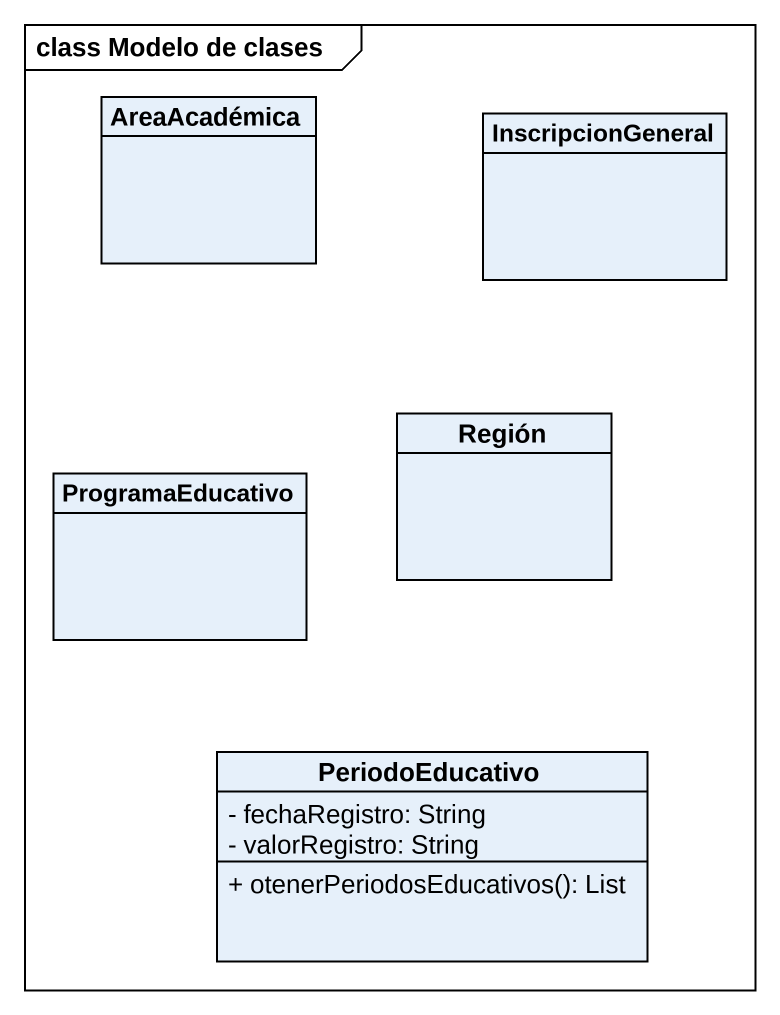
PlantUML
@startuml
mainframe class Modelo de clases
hide circle
hide empty members
skinparam classAttributeIconSize 0
class AreaAcadémica
class InscripcionGeneral
class ProgramaEducativo
class Región
class PeriodoEducativo {
  - fechaRegistro: String
  - valorRegistro: String
  + otenerPeriodosEducativos(): List
}
@enduml
